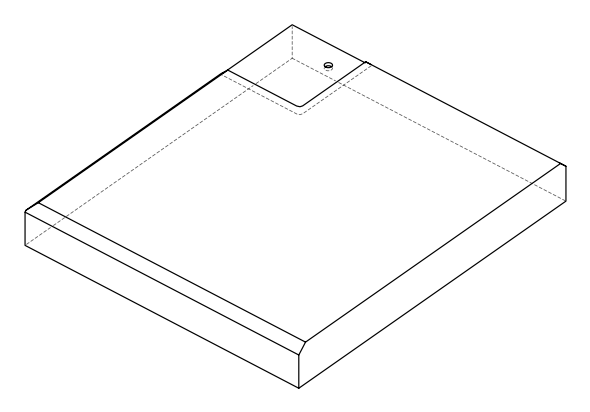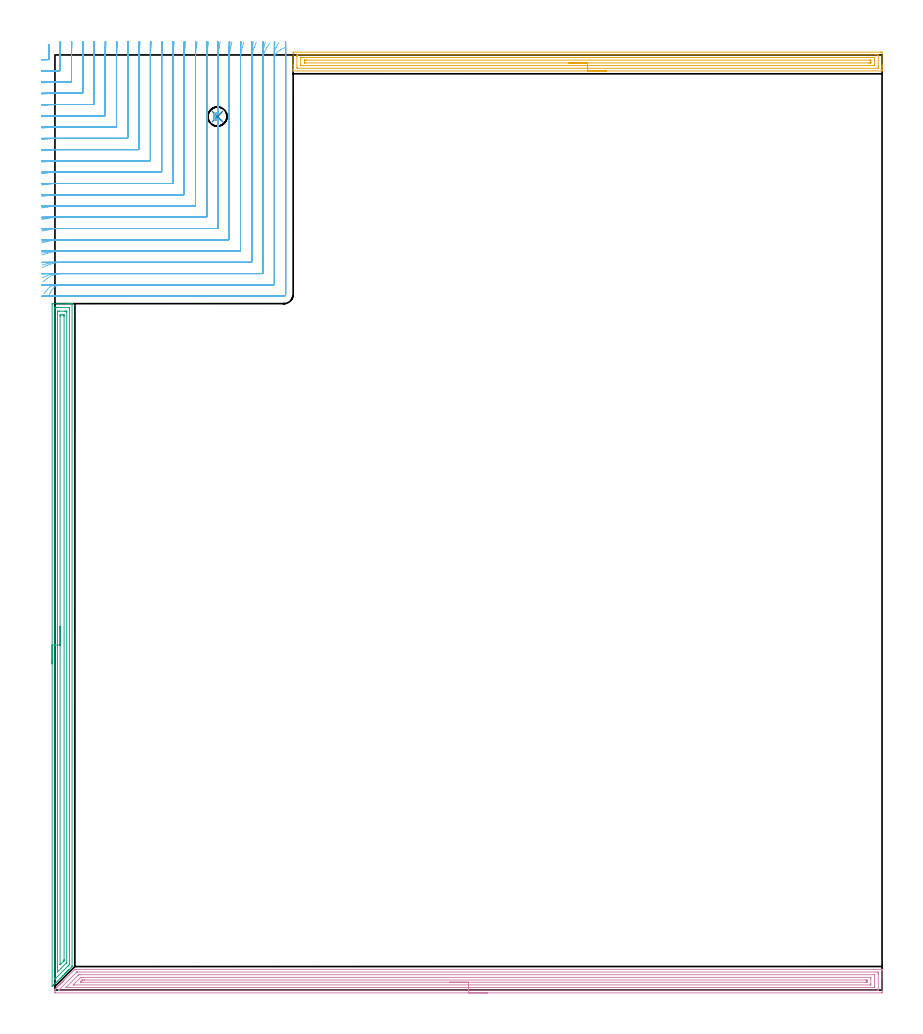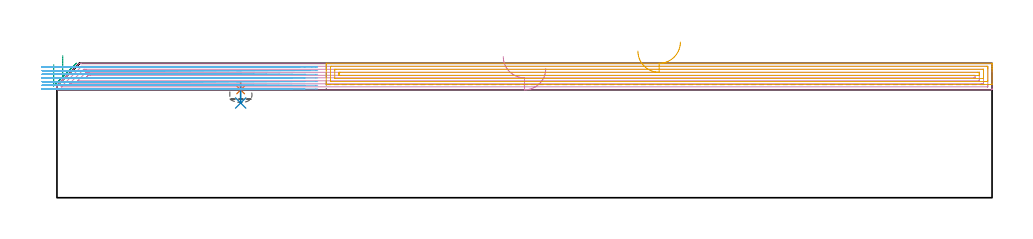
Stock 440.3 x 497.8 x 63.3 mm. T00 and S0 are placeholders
(PLAN: 6 operations, 3 tool changes, 86.5 min)
(1 SPOT_DRILL | STEP1POCKET | NXT0321_9005460120000 | 0.03 min | 1256 mm3)
(2 DRILL_BLIND_HOLE_INTO_CENTER | STEP1POCKET | NXT0301_073 | 0.04 min | 494 mm3)
(3 AREA_MILL | FG_CHAMFER_SURFACE | UGT0205_001 | 11.72 min | 20870 mm3)
(4 AREA_MILL_1 | FG_CHAMFER_SURFACE_1 | UGT0205_001 | 17.66 min | 33900 mm3)
(5 AREA_MILL_2 | FG_CHAMFER_SURFACE_2 | UGT0205_001 | 10.25 min | 15960 mm3)
(6 MILL_CORNER_NOTCH_RECTANGULAR | CORNER_NOTCH_RECTANGULAR | UGT0201_126 | Follow Part, ap 2, ae 75% | 46.78 min | 201126 mm3)
(TOOL NXT0321_9005460120000 | NC Spot Drill, 142deg, 12mm, Carbide, Uncoated | D12 PA142 FL30 Z2)
(TOOL NXT0301_073 | Carbide Drill 10.2mm [860.1-1020-031A1-MM 2214] | D10.2 PA140 FL55 Z2)
(TOOL UGT0205_001 | Chamfer Mill 20 x 3 x 45 deg. | D20 FL50 Z2)
(TOOL UGT0201_126 | Carbide End Mill 8.0 | D8 FL15 Z4)
(OP 1 SPOT_DRILL)
G17 G21 G94 G90
T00 M6
G54
G17 G0 G90 X86.5 Y465. S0 M3
G43 Z73.3 H0
G94 G81 G98 Z50.761 F250. R54.2
G80
M5
M2
(OP 2 DRILL_BLIND_HOLE_INTO_CENTER)
G17 G21 G94 G90
T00 M6
G54
G17 G0 G90 X86.5 Y465. S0 M3
G43 Z73.3 H1
G94 G81 G98 Z44.6 F250. R53.2
G80
M5
M2
(OP 3 AREA_MILL)
G17 G21 G94 G90
T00 M6
G54
G17 G0 G90 X-1.5 Y173.65 S1061 M3
G43 Z73.3 H0
Z62.7
G94 G1 Y173.688 Z61.828 F250.
Y173.802 Z60.964
Y173.991 Z60.112
Y174.253 Z59.28
Y174.587 Z58.474
Y174.99 Z57.7
Y175.458 Z56.964
Y175.99 Z56.272
Y176.579 Z55.629
Y177.222 Z55.04
Y177.914 Z54.509
Y178.65 Z54.04
Y179.424 Z53.637
Y180.23 Z53.303
Y181.062 Z53.041
Y181.913 Z52.852
Y182.778 Z52.738
Y183.65 Z52.7
Y364.767
X-1.496 Y365.207 Z52.703
X-1.492 Y365.39 Z52.706
X-1.306 Y365.4 Z52.892
X6.004 Z60.198
X7.401 Z61.597
X7.767 Z61.962
X8.498 Z62.698
X8.725 Z62.925
X9.095 Y365.394 Z63.286
X9.097 Y365.393 Z63.288
X9.1 Y365.214 Z63.3
Y12.817
X9.094 Y12.503 Z63.291
X9.092 Y12.49 Z63.289
X7.464 Y10.863 Z61.662
X7.326 Y10.724 Z61.522
X7.184 Y10.582 Z61.381
X7.03 Y10.429 Z61.227
X6.885 Y10.283 Z61.081
X6.736 Y10.135 Z60.934
X6.595 Y9.994 Z60.793
X6.444 Y9.842 Z60.64
X6.289 Y9.688 Z60.487
X6.161 Y9.56 Z60.359
X6.004 Y9.401 Z60.199
X5.842 Y9.241 Z60.04
X5.726 Y9.125 Z59.924
X5.563 Y8.96 Z59.758
X5.395 Y8.794 Z59.593
X5.122 Y8.521 Z59.32
X4.948 Y8.346 Z59.144
X4.387 Y7.787 Z58.587
X4.054 Y7.452 Z58.25
X3.452 Y6.851 Z57.651
X2.772 Y6.171 Z56.971
X1.369 Y4.769 Z55.568
X0.475 Y3.874 Z54.674
X0.028 Y3.427 Z54.226
X-0.539 Y2.86 Z53.66
X-0.754 Y2.644 Z53.443
X-0.866 Y2.533 Z53.332
X-1.315 Y2.086 Z52.885
X-1.489 Y1.92 Z52.711
X-1.499 Y1.913 Z52.7
X-1.5 Y183.65
X-0.086 Z54.114
X-0.085 Y362.896 Z54.115
X-0.084 Y362.978 Z54.116
X-0.079 Y363.375 Z54.121
X0.307 Y363.392 Z54.507
X0.715 Y363.397 Z54.915
X1.181 Y363.4 Z55.381
X1.596 Z55.796
X7.584 Y363.399 Z61.784
X7.619 Y363.398 Z61.819
X7.655 Y363.394 Z61.855
X7.679 Y363.39 Z61.879
X7.68 Y363.361 Z61.88
X7.685 Y363.061 Z61.885
Y14.16
X7.681 Y13.754 Z61.881
X7.679 Y13.556 Z61.879
X7.587 Y13.448 Z61.787
X7.413 Y13.266 Z61.613
X7.148 Y12.999 Z61.348
X6.885 Y12.735 Z61.085
X0.146 Y5.995 Z54.346
X0.045 Y5.896 Z54.245
X-0.055 Y5.803 Z54.145
X-0.073 Y5.788 Z54.127
X-0.079 Z54.121
X-0.08 Y5.828 Z54.12
X-0.085 Y6.028 Z54.115
X-0.086 Y183.65 Z54.114
X1.328 Z55.528
X1.329 Y360.567 Z55.529
X1.331 Y361.19 Z55.531
X1.333 Y361.325 Z55.533
X1.335 Y361.384 Z55.535
X1.396 Y361.393 Z55.596
X1.596 Y361.396 Z55.796
X2.271 Y361.4 Z56.471
X2.478 Z56.678
X4.915 Z59.115
X5.797 Z59.997
X6.004 Y361.397 Z60.204
X6.211 Y361.392 Z60.411
X6.264 Y361.39 Z60.464
X6.267 Y361.352 Z60.467
X6.269 Y361.28 Z60.469
X6.271 Y361.19 Z60.471
Y360.918
Y14.783
X6.27 Y14.692 Z60.47
X6.267 Y14.62 Z60.467
X6.264 Y14.576 Z60.464
X6.248 Y14.558 Z60.448
X6.004 Y14.304 Z60.204
X1.388 Y9.688 Z55.588
X1.364 Y9.668 Z55.564
X1.339 Y9.649 Z55.539
X1.334 Y9.688 Z55.534
X1.332 Y9.73 Z55.532
X1.329 Y9.959 Z55.529
X1.328 Y21.654 Z55.528
Y183.65
X2.743 Z56.943
Y358.506
X2.746 Y359.128 Z56.946
X2.75 Y359.339 Z56.95
X2.759 Y359.39 Z56.959
X2.809 Y359.394 Z57.009
X2.919 Y359.397 Z57.119
X3.359 Y359.4 Z57.559
X4.241 Z58.441
X4.681 Y359.397 Z58.881
X4.791 Y359.394 Z58.991
X4.841 Y359.39 Z59.041
X4.85 Y359.359 Z59.05
X4.853 Y359.256 Z59.053
X4.857 Y358.776 Z59.057
Y16.218
X4.855 Y15.949 Z59.055
X4.85 Y15.637 Z59.05
X4.845 Y15.606 Z59.045
X4.825 Y15.581 Z59.025
X4.785 Y15.536 Z58.985
X4.717 Y15.466 Z58.917
X4.306 Y15.054 Z58.506
X2.941 Y13.69 Z57.141
X2.867 Y13.617 Z57.067
X2.764 Y13.522 Z56.964
X2.751 Y13.512 Z56.951
X2.748 Y13.53 Z56.948
X2.744 Y13.585 Z56.944
X2.743 Y13.647 Z56.943
Y183.65
Y184.522 Z56.981
Y185.386 Z57.095
Y186.238 Z57.283
Y187.07 Z57.546
Y187.876 Z57.88
Y188.65 Z58.282
Y189.386 Z58.751
Y190.078 Z59.282
Y190.721 Z59.872
Y191.31 Z60.515
Y191.841 Z61.207
Y192.31 Z61.943
Y192.713 Z62.717
Y193.047 Z63.523
Y193.309 Z64.355
Y193.498 Z65.206
Y193.612 Z66.071
Y193.65 Z66.943
G0 Z73.3
M5
M2
(OP 4 AREA_MILL_1)
G17 G21 G94 G90
T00 M6
G54
G17 G0 G90 X230.15 Y-1.5 S1061 M3
G43 Z73.3 H0
Z60.8
G94 G1 X230.112 Z59.928 F250.
X229.998 Z59.064
X229.809 Z58.212
X229.547 Z57.38
X229.213 Z56.574
X228.81 Z55.8
X228.342 Z55.064
X227.81 Z54.372
X227.221 Z53.729
X226.578 Z53.14
X225.886 Z52.608
X225.15 Z52.14
X224.376 Z51.737
X223.57 Z51.403
X222.738 Z51.141
X221.887 Z50.952
X221.022 Z50.838
X220.15 Z50.8
X0.434 Y-1.499 Z50.801
X0.183 Y-1.497 Z50.803
X0.003 Y-1.491 Z50.805
X0. Y-1.362 Z50.934
Y-1.001 Z51.294
Y-0.279 Z52.021
Y0.326 Z52.625
X0.001 Y0.367 Z52.667
X0.009 Y0.409 Z52.707
X0.728 Y1.128 Z53.428
X0.957 Y1.358 Z53.656
X1.077 Y1.479 Z53.775
X1.448 Y1.848 Z54.148
X1.595 Y1.995 Z54.295
X2.135 Y2.538 Z54.833
X2.299 Y2.7 Z54.998
X2.418 Y2.819 Z55.117
X2.578 Y2.98 Z55.275
X2.737 Y3.138 Z55.436
X2.865 Y3.266 Z55.564
X3.02 Y3.423 Z55.718
X3.175 Y3.576 Z55.874
X3.312 Y3.713 Z56.011
X3.463 Y3.865 Z56.16
X3.613 Y4.014 Z56.312
X3.759 Y4.16 Z56.458
X3.905 Y4.308 Z56.603
X4.051 Y4.452 Z56.749
X4.206 Y4.607 Z56.905
X4.348 Y4.75 Z57.046
X4.488 Y4.89 Z57.187
X4.653 Y5.055 Z57.352
X4.79 Y5.192 Z57.488
X10.466 Y10.866 Z63.165
X10.552 Y10.949 Z63.247
X10.605 Y10.995 Z63.291
X11.36 Y11. Z63.3
X440.117
X440.291 Y10.997 Z63.288
X440.293 Y10.978 Z63.269
X440.3 Y10.593 Z62.892
Y10.339 Z62.639
Y9.617 Z61.912
Y8.371 Z60.667
Y6.962 Z59.258
Y-1.001 Z51.296
X440.298 Y-1.265 Z51.033
X440.29 Y-1.492 Z50.806
X440.061 Y-1.499 Z50.799
X220.15 Y-1.5 Z50.8
Y-0.086 Z52.214
X2.387
X2.042 Y-0.079 Z52.221
X2.009 Y-0.078 Z52.222
X2.008 Y-0.07 Z52.23
X2.01 Y-0.054 Z52.246
X2.03 Y-0.03 Z52.27
X2.176 Y0.123 Z52.423
X2.328 Y0.279 Z52.579
X2.418 Y0.368 Z52.668
X11.36 Y9.31 Z61.61
X11.515 Y9.463 Z61.763
X11.625 Y9.566 Z61.866
X11.64 Y9.578 Z61.878
X11.662 Y9.581 Z61.881
X11.715 Y9.584 Z61.884
X11.822 Y9.585 Z61.885
X437.914
X438.288 Y9.579 Z61.879
X438.292 Y9.458 Z61.758
X438.298 Y9.205 Z61.505
X438.3 Y8.732 Z61.032
Y8.318 Z60.618
X438.299 Y0.356 Z52.656
X438.292 Y-0.058 Z52.242
X438.29 Y-0.08 Z52.22
X438.285 Y-0.082 Z52.218
X438.26 Y-0.084 Z52.216
X438.206 Y-0.085 Z52.215
X438.098 Y-0.086 Z52.214
X220.15
Y1.328 Z53.628
X6.889 Y1.329 Z53.629
X6.321 Y1.33 Z53.63
X6.111 Y1.333 Z53.633
X5.995 Y1.335 Z53.635
X5.859 Y1.349 Z53.649
X5.932 Y1.428 Z53.728
X5.995 Y1.495 Z53.795
X12.346 Y7.847 Z60.147
X12.614 Y8.111 Z60.411
X12.658 Y8.15 Z60.45
X12.676 Y8.164 Z60.464
X12.711 Y8.167 Z60.467
X12.822 Y8.17 Z60.47
X13.148 Y8.171 Z60.471
X13.714
X435.766
X436.094 Y8.169 Z60.469
X436.203 Y8.168 Z60.468
X436.281 Y8.165 Z60.465
X436.29 Y8.051 Z60.351
X436.296 Y7.847 Z60.147
X436.299 Y7.644 Z59.944
Y1.653 Z53.953
X436.298 Y1.451 Z53.751
X436.294 Y1.381 Z53.681
X436.289 Y1.335 Z53.635
X436.257 Y1.334 Z53.634
X436.094 Y1.331 Z53.631
X435.527 Y1.329 Z53.629
X435.2 Y1.328 Z53.628
X220.15
Y2.743 Z55.043
X10.259
X9.894 Y2.745 Z55.045
X9.79 Y2.747 Z55.047
X9.711 Y2.751 Z55.051
X9.754 Y2.797 Z55.097
X9.876 Y2.926 Z55.226
X10.863 Y3.914 Z56.214
X13.026 Y6.077 Z58.377
X13.148 Y6.199 Z58.499
X13.535 Y6.579 Z58.879
X13.706 Y6.746 Z59.046
X14.042 Y6.753 Z59.053
X14.251 Y6.756 Z59.056
X14.936 Y6.757 Z59.057
X15.143
X434.175
X434.23 Y6.756 Z59.056
X434.269 Y6.754 Z59.054
X434.286 Y6.751 Z59.051
X434.29 Y6.735 Z59.035
X434.295 Y6.518 Z58.818
X434.3 Y6.083 Z58.383
Y3.428 Z55.728
X434.295 Y2.983 Z55.283
X434.29 Y2.764 Z55.064
X434.283 Y2.749 Z55.049
X434.256 Y2.747 Z55.047
X434.197 Y2.744 Z55.044
X434.098 Y2.743 Z55.043
X220.15
Y4.157 Z56.457
X14.042 Y4.158 Z56.458
X13.89 Y4.159 Z56.459
X13.602 Y4.164 Z56.464
X13.717 Y4.308 Z56.608
X13.876 Y4.473 Z56.773
X14.042 Y4.644 Z56.944
X14.318 Y4.919 Z57.219
X14.594 Y5.192 Z57.492
X14.711 Y5.304 Z57.604
X14.743 Y5.333 Z57.633
X14.791 Y5.337 Z57.637
X14.936 Y5.339 Z57.639
X15.679 Y5.343 Z57.643
X15.831
X431.623
X432.275 Y5.336 Z57.636
X432.29 Y5.287 Z57.587
X432.292 Y5.192 Z57.492
X432.299 Y4.523 Z56.823
Y4.308 Z56.608
X432.297 Y4.224 Z56.524
X432.294 Y4.183 Z56.483
X432.291 Y4.168 Z56.468
X432.231 Y4.164 Z56.464
X431.927 Y4.159 Z56.459
X431.775 Y4.157 Z56.457
X220.15
X219.278 Z56.495
X218.414 Z56.609
X217.562 Z56.798
X216.73 Z57.06
X215.924 Z57.394
X215.15 Z57.797
X214.414 Z58.265
X213.722 Z58.796
X213.079 Z59.386
X212.49 Z60.029
X211.959 Z60.721
X211.49 Z61.457
X211.087 Z62.231
X210.753 Z63.037
X210.491 Z63.869
X210.302 Z64.72
X210.188 Z65.585
X210.15 Z66.457
G0 Z73.3
M5
M2
(OP 5 AREA_MILL_2)
G17 G21 G94 G90
T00 M6
G54
G17 G0 G90 X293.55 Y489.3 S1061 M3
G43 Z73.3 H0
G94 G1 X293.512 Z72.428 F250.
X293.398 Z71.564
X293.209 Z70.712
X292.947 Z69.88
X292.613 Z69.074
X292.21 Z68.3
X291.742 Z67.564
X291.21 Z66.872
X290.621 Z66.229
X289.978 Z65.64
X289.286 Z65.108
X288.55 Z64.64
X287.776 Z64.237
X286.97 Z63.903
X286.138 Z63.641
X285.286 Z63.452
X284.422 Z63.338
X283.55 Z63.3
X126.957
X126.81 Y489.303 Z63.288
X126.806 Y489.337 Z63.254
X126.8 Y489.69 Z62.909
Y490.12 Z62.48
Y490.744 Z61.851
Y491.946 Z60.651
Y492.522 Z60.072
Y498.744 Z53.853
X126.802 Y499.035 Z53.563
X126.81 Y499.292 Z53.306
X127.068 Y499.299 Z53.299
X439.697 Y499.3 Z53.3
X440.035 Y499.297 Z53.302
X440.29 Y499.292 Z53.306
X440.3 Y499.033 Z53.564
Y492.522 Z60.072
Y491.946 Z60.651
Y491.633 Z60.963
Y491.057 Z61.54
Y490.744 Z61.851
Y490.12 Z62.479
Y489.69 Z62.909
X440.294 Y489.337 Z63.254
X440.29 Y489.303 Z63.288
X440.143 Y489.3 Z63.3
X283.55
Y490.714 Z61.886
X129.217 Y490.715 Z61.885
X129.187 Y490.716 Z61.884
X128.81 Y490.744 Z61.856
X128.801 Y491.129 Z61.471
X128.8 Y496.967 Z55.633
X128.801 Y497.351 Z55.249
X128.81 Y497.856 Z54.744
X129.159 Y497.884 Z54.716
X129.187 Y497.885 Z54.715
X437.051 Y497.886 Z54.714
X437.913 Y497.879 Z54.721
X438.29 Y497.856 Z54.744
X438.299 Y497.471 Z55.129
X438.3 Y491.633 Z60.967
X438.299 Y491.249 Z61.351
X438.29 Y490.744 Z61.856
X437.941 Y490.716 Z61.884
X437.913 Y490.715 Z61.885
X283.55 Y490.714 Z61.886
Y492.128 Z60.472
X131.367 Y492.129 Z60.471
X130.972 Y492.13 Z60.47
X130.841 Y492.133 Z60.467
X130.823 Y492.135 Z60.465
X130.81 Y492.148 Z60.452
X130.805 Y492.237 Z60.363
X130.802 Y492.351 Z60.249
X130.8 Y492.522 Z60.078
Y492.693 Z59.907
X130.801 Y496.248 Z56.352
X130.807 Y496.42 Z56.18
X130.81 Y496.464 Z56.136
X130.825 Y496.466 Z56.134
X130.873 Y496.469 Z56.131
X130.972 Y496.471 Z56.129
X435.733
X436.128 Y496.47 Z56.13
X436.259 Y496.467 Z56.133
X436.277 Y496.465 Z56.135
X436.29 Y496.452 Z56.148
X436.295 Y496.363 Z56.237
X436.298 Y496.249 Z56.351
X436.3 Y496.078 Z56.522
Y495.906 Z56.694
X436.299 Y492.352 Z60.248
X436.293 Y492.18 Z60.42
X436.29 Y492.136 Z60.464
X436.275 Y492.134 Z60.466
X436.227 Y492.131 Z60.469
X436.128 Y492.129 Z60.471
X283.55 Y492.128 Z60.472
Y493.543 Z59.057
X133.517
X132.865 Y493.545 Z59.055
X132.828 Y493.547 Z59.053
X132.813 Y493.549 Z59.051
X132.81 Y493.564 Z59.036
X132.805 Y493.662 Z58.938
X132.802 Y493.86 Z58.74
X132.8 Y494.257 Z58.343
Y494.3 Z58.3
X132.802 Y494.723 Z57.877
X132.806 Y494.934 Z57.666
X132.81 Y495.038 Z57.562
X132.817 Y495.051 Z57.549
X132.839 Y495.053 Z57.547
X132.891 Y495.055 Z57.545
X133.649 Y495.057 Z57.543
X133.781
X433.583
X434.235 Y495.055 Z57.545
X434.272 Y495.053 Z57.547
X434.287 Y495.051 Z57.549
X434.29 Y495.036 Z57.564
X434.295 Y494.938 Z57.662
X434.298 Y494.74 Z57.86
X434.3 Y494.343 Z58.257
Y494.3 Z58.3
X434.298 Y493.877 Z58.723
X434.294 Y493.666 Z58.934
X434.29 Y493.562 Z59.038
X434.283 Y493.549 Z59.051
X434.261 Y493.547 Z59.053
X434.21 Y493.545 Z59.055
X433.451 Y493.543 Z59.057
X433.319
X283.55
X282.678 Z59.095
X281.814 Z59.209
X280.962 Z59.398
X280.13 Z59.66
X279.324 Z59.994
X278.55 Z60.397
X277.814 Z60.866
X277.122 Z61.397
X276.479 Z61.986
X275.89 Z62.629
X275.358 Z63.322
X274.89 Z64.057
X274.487 Z64.831
X274.153 Z65.637
X273.891 Z66.469
X273.702 Z67.321
X273.588 Z68.186
X273.55 Z69.057
G0 Z73.3
M5
M2
(OP 6 MILL_CORNER_NOTCH_RECTANGULAR)
G17 G21 G94 G90
T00 M6
G54
G17 G0 G90 X-6.995 Y495.013 S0 M3
G43 Z73.3 H0
Z61.571
G94 G1 X-4. Y495.187 F250.
G2 X-3.57 Y495.212 R126.
G3 X-3.199 Y495.602 R0.4
G2 X-3.095 Y500.333 R126.
G1 X-2.973 Y503.331
G0 Z73.3
X-6.994 Y488.994
Z61.571
G1 X-4. Y489.177
G2 X2.41 Y489.397 R120. F500.
G3 X2.8 Y489.789 R0.4
G1 Y495.2
G2 X2.982 Y501.8 R120.
G1 X3.147 Y504.795 F250.
G0 Z73.3
X-6.994 Y482.972
Z61.571
G1 X-4. Y483.165
G2 X3.318 Y483.4 R114. F500.
G1 X8.407
G3 X8.8 Y483.793 R0.4
G1 Y495.2
G2 X8.991 Y501.8 R114.
G1 X9.165 Y504.795 F250.
G0 Z73.3
X-6.993 Y476.948
Z61.571
G1 X-4. Y477.152
G2 X3.318 Y477.4 R108. F500.
G1 X14.407
G3 X14.8 Y477.793 R0.4
G1 Y495.2
G2 X15.002 Y501.8 R108.
G1 X15.185 Y504.794 F250.
G0 Z73.3
X-6.992 Y470.922
Z61.571
G1 X-4. Y471.137
G2 X3.318 Y471.4 R102. F500.
G1 X20.407
G3 X20.8 Y471.793 R0.4
G1 Y495.2
G2 X21.014 Y501.8 R102.
G1 X21.208 Y504.794 F250.
G0 Z73.3
X-6.991 Y464.892
Z61.571
G1 X-4. Y465.121
G2 X3.318 Y465.4 R96. F500.
G1 X26.406
G3 X26.8 Y465.794 R0.4
G1 Y495.2
G2 X27.027 Y501.8 R96.
G1 X27.233 Y504.793 F250.
G0 Z73.3
X-6.99 Y458.858
Z61.571
G1 X-4. Y459.102
G2 X3.318 Y459.4 R90. F500.
G1 X32.406
G3 X32.8 Y459.794 R0.4
G1 Y495.2
G2 X33.042 Y501.8 R90.
G1 X33.262 Y504.792 F250.
G0 Z73.3
X-6.989 Y452.819
Z61.571
G1 X-4. Y453.081
G2 X3.318 Y453.4 R84. F500.
G1 X38.406
G3 X38.8 Y453.794 R0.4
G1 Y495.2
G2 X39.06 Y501.8 R84.
G1 X39.295 Y504.791 F250.
G0 Z73.3
X-6.987 Y446.774
Z61.571
G1 X-4. Y447.056
G2 X3.318 Y447.4 R78. F500.
G1 X44.406
G3 X44.8 Y447.794 R0.4
G1 Y495.2
G2 X45.08 Y501.8 R78.
G1 X45.334 Y504.789 F250.
G0 Z73.3
X-6.984 Y440.722
Z61.571
G1 X-4. Y441.027
G2 X3.318 Y441.4 R72. F500.
G1 X50.406
G3 X50.8 Y441.794 R0.4
G1 Y495.2
G2 X51.103 Y501.8 R72.
G1 X51.378 Y504.787 F250.
G0 Z73.3
X-6.982 Y434.66
Z61.571
G1 X-4. Y434.993
G2 X3.318 Y435.4 R66. F500.
G1 X56.405
G3 X56.8 Y435.795 R0.4
G1 Y495.2
G2 X57.131 Y501.8 R66.
G1 X57.431 Y504.785 F250.
G0 Z73.3
X-6.978 Y428.586
Z61.571
G1 X-4. Y428.952
G2 X3.318 Y429.4 R60. F500.
G1 X62.405
G3 X62.8 Y429.795 R0.4
G1 Y495.2
G2 X63.164 Y501.8 R60.
G1 X63.494 Y504.782 F250.
G0 Z73.3
X-6.972 Y422.495
Z61.571
G1 X-4. Y422.902
G2 X3.318 Y423.4 R54. F500.
G1 X68.405
G3 X68.8 Y423.795 R0.4
G1 Y495.2
G2 X69.205 Y501.8 R54.
G1 X69.571 Y504.778 F250.
G0 Z73.3
X-6.965 Y416.381
Z61.571
G1 X-4. Y416.839
G2 X3.318 Y417.4 R48. F500.
G1 X74.405
G3 X74.8 Y417.795 R0.4
G1 Y495.2
G2 X75.256 Y501.8 R48.
G1 X75.668 Y504.771 F250.
G0 Z73.3
X-6.954 Y410.235
Z61.571
G1 X-4. Y410.757
G2 X3.318 Y411.4 R42. F500.
G1 X80.404
G3 X80.8 Y411.796 R0.4
G1 Y495.2
G2 X81.322 Y501.8 R42.
G1 X81.793 Y504.763 F250.
G0 Z73.3
X-6.937 Y404.038
Z61.571
G1 X-4. Y404.648
G2 X3.318 Y405.4 R36. F500.
G1 X86.404
G3 X86.8 Y405.796 R0.4
G1 Y463.039
G2 X84.632 Y465.668 R1.974
X86.8 Y466.959 R1.95
G1 Y495.2
G2 X87.41 Y501.8 R36.
G1 X87.96 Y504.749 F250.
G0 Z73.3
X-6.909 Y397.762
Z61.571
G1 X-4. Y398.494
G2 X3.318 Y399.4 R30. F500.
G1 X92.404
G3 X92.8 Y399.796 R0.4
G1 Y495.2
G2 X93.535 Y501.8 R30.
G1 X94.195 Y504.726 F250.
G0 Z73.3
X-6.857 Y391.342
Z61.571
G1 X-4. Y392.257
G2 X3.318 Y393.4 R24. F500.
G1 X98.404
G3 X98.8 Y393.796 R0.4
G1 Y495.2
G2 X99.725 Y501.8 R24.
G1 X100.55 Y504.684 F250.
G0 Z73.3
X-6.741 Y384.625
Z61.571
G1 X-4. Y385.845
G2 X3.318 Y387.4 R18. F500.
G1 X104.404
G3 X104.8 Y387.796 R0.4
G1 Y495.2
G2 X106.053 Y501.8 R18.
G1 X107.153 Y504.591 F250.
G0 Z73.3
X-6.378 Y377.08
Z61.571
G1 X-4. Y378.91
G2 X3.318 Y381.4 R12. F500.
G1 X110.404
G3 X110.8 Y381.796 R0.4
G1 Y495.2
G2 X112.778 Y501.8 R12.
G1 X114.428 Y504.306 F250.
G0 Z73.3
X-3.388 Y369.252
Z61.571
G1 X-2.106 Y371.965
G2 X3.318 Y375.4 R6. F500.
G1 X116.403
G3 X116.8 Y375.797 R0.4
G1 Y495.2
G2 X120.041 Y500.528 R6.
G1 X122.705 Y501.908 F250.
G0 Z73.3
X0.318 Y369.4
Z61.571
G1 X3.318
X121.9 F500.
G3 X122.8 Y370.3 R0.9
G1 Y495.2
Y498.2 F250.
G0 Z73.3
X-6.998 Y495.193
Z59.843
G1 X-4. Y495.308
G2 X-3.578 Y495.323 R126.
G3 X-3.2 Y495.715 R0.4
G1 Y498.669
G2 X-3.191 Y500.213 R126.
G1 X-3.154 Y503.212
G0 Z73.3
X-6.998 Y489.183
Z59.843
G1 X-4. Y489.303
G2 X0.817 Y489.4 R120. F500.
G1 X2.407
G3 X2.8 Y489.793 R0.4
G1 Y498.669
G2 X2.841 Y501.8 R120.
G1 X2.919 Y504.799 F250.
G0 Z73.3
X-6.997 Y483.171
Z59.843
G1 X-4. Y483.298
G2 X0.817 Y483.4 R114. F500.
G1 X8.407
G3 X8.8 Y483.793 R0.4
G1 Y498.669
G2 X8.843 Y501.8 R114.
G1 X8.925 Y504.799 F250.
G0 Z73.3
X-6.997 Y477.159
Z59.843
G1 X-4. Y477.293
G2 X0.817 Y477.4 R108. F500.
G1 X14.407
G3 X14.8 Y477.793 R0.4
G1 Y498.669
G2 X14.845 Y501.8 R108.
G1 X14.932 Y504.799 F250.
G0 Z73.3
X-6.997 Y471.145
Z59.843
G1 X-4. Y471.286
G2 X0.817 Y471.4 R102. F500.
G1 X20.407
G3 X20.8 Y471.793 R0.4
G1 Y498.669
G2 X20.848 Y501.8 R102.
G1 X20.94 Y504.799 F250.
G0 Z73.3
X-6.996 Y465.129
Z59.843
G1 X-4. Y465.279
G2 X0.817 Y465.4 R96. F500.
G1 X26.407
G3 X26.8 Y465.793 R0.4
G1 Y498.669
G2 X26.851 Y501.8 R96.
G1 X26.949 Y504.798 F250.
G0 Z73.3
X-6.996 Y459.11
Z59.843
G1 X-4. Y459.271
G2 X0.817 Y459.4 R90. F500.
G1 X32.406
G3 X32.8 Y459.794 R0.4
G1 Y498.669
G2 X32.854 Y501.8 R90.
G1 X32.959 Y504.798 F250.
G0 Z73.3
X-6.995 Y453.09
Z59.843
G1 X-4. Y453.262
G2 X0.817 Y453.4 R84. F500.
G1 X38.406
G3 X38.8 Y453.794 R0.4
G1 Y498.669
G2 X38.858 Y501.8 R84.
G1 X38.97 Y504.798 F250.
G0 Z73.3
X-6.994 Y447.066
Z59.843
G1 X-4. Y447.251
G2 X0.817 Y447.4 R78. F500.
G1 X44.406
G3 X44.8 Y447.794 R0.4
G1 Y498.669
G2 X44.863 Y501.8 R78.
G1 X44.983 Y504.798 F250.
G0 Z73.3
X-6.993 Y441.038
Z59.843
G1 X-4. Y441.239
G2 X0.817 Y441.4 R72. F500.
G1 X50.406
G3 X50.8 Y441.794 R0.4
G1 Y498.669
G2 X50.868 Y501.8 R72.
G1 X50.999 Y504.797 F250.
G0 Z73.3
X-6.992 Y435.005
Z59.843
G1 X-4. Y435.224
G2 X0.817 Y435.4 R66. F500.
G1 X56.405
G3 X56.8 Y435.795 R0.4
G1 Y498.669
G2 X56.874 Y501.8 R66.
G1 X57.017 Y504.797 F250.
G0 Z73.3
X-6.99 Y428.965
Z59.843
G1 X-4. Y429.206
G2 X0.817 Y429.4 R60. F500.
G1 X62.405
G3 X62.8 Y429.795 R0.4
G1 Y498.669
G2 X62.882 Y501.8 R60.
G1 X63.038 Y504.796 F250.
G0 Z73.3
X-6.988 Y422.917
Z59.843
G1 X-4. Y423.185
G2 X0.817 Y423.4 R54. F500.
G1 X68.405
G3 X68.8 Y423.795 R0.4
G1 Y498.669
G2 X68.891 Y501.8 R54.
G1 X69.065 Y504.795 F250.
G0 Z73.3
X-6.985 Y416.857
Z59.843
G1 X-4. Y417.158
G2 X0.817 Y417.4 R48. F500.
G1 X74.405
G3 X74.8 Y417.795 R0.4
G1 Y498.669
G2 X74.902 Y501.8 R48.
G1 X75.098 Y504.794 F250.
G0 Z73.3
X-6.98 Y410.779
Z59.843
G1 X-4. Y411.123
G2 X0.817 Y411.4 R42. F500.
G1 X80.404
G3 X80.8 Y411.796 R0.4
G1 Y498.669
G2 X80.917 Y501.8 R42.
G1 X81.14 Y504.792 F250.
G0 Z73.3
X-6.973 Y404.675
Z59.843
G1 X-4. Y405.076
G2 X0.817 Y405.4 R36. F500.
G1 X86.404
G3 X86.8 Y405.796 R0.4
G1 Y463.039
G2 X84.632 Y465.669 R1.974
X86.8 Y466.959 R1.95
G1 Y498.669
G2 X86.936 Y501.8 R36.
G1 X87.197 Y504.789 F250.
G0 Z73.3
X-6.961 Y398.529
Z59.843
G1 X-4. Y399.011
G2 X0.817 Y399.4 R30. F500.
G1 X92.404
G3 X92.8 Y399.796 R0.4
G1 Y498.669
G2 X92.964 Y501.8 R30.
G1 X93.277 Y504.784 F250.
G0 Z73.3
X-6.939 Y392.309
Z59.843
G1 X-4. Y392.912
G2 X0.817 Y393.4 R24. F500.
G1 X98.404
G3 X98.8 Y393.796 R0.4
G1 Y498.669
G2 X99.005 Y501.8 R24.
G1 X99.396 Y504.774 F250.
G0 Z73.3
X-6.891 Y385.941
Z59.843
G1 X-4. Y386.743
G2 X0.817 Y387.4 R18. F500.
G1 X104.404
G3 X104.8 Y387.796 R0.4
G1 Y498.669
G2 X105.074 Y501.8 R18.
G1 X105.596 Y504.754 F250.
G0 Z73.3
X-6.748 Y379.186
Z59.843
G1 X-4. Y380.391
G2 X0.817 Y381.4 R12. F500.
G1 X110.404
G3 X110.8 Y381.796 R0.4
G1 Y498.669
G2 X111.216 Y501.8 R12.
G1 X111.998 Y504.696 F250.
G0 Z73.3
X-5.76 Y370.72
Z59.843
G1 X-3.916 Y373.087
G2 X0.817 Y375.4 R6. F500.
G1 X116.403
G3 X116.8 Y375.797 R0.4
G1 Y498.669
G2 X117.681 Y501.8 R6.
G1 X119.247 Y504.359 F250.
G0 Z73.3
X-2.183 Y369.4
Z59.843
G1 X0.817
X121.9 F500.
G3 X122.8 Y370.3 R0.9
G1 Y498.669
Y501.669 F250.
G0 Z73.3
X-7. Y495.369
Z58.114
G1 X-4. Y495.395
G2 X-3.59 Y495.398 R126.
G3 X-3.2 Y495.79 R0.4
G1 Y500.2
Y503.2
G0 Z73.3
X-7. Y489.368
Z58.114
G1 X-4. Y489.395
G2 X-2.908 Y489.4 R120. F500.
G1 X2.408
G3 X2.8 Y489.792 R0.4
G1 Y501.189
G2 X2.802 Y501.8 R120.
G1 X2.817 Y504.8 F250.
G0 Z73.3
X-7. Y483.366
Z58.114
G1 X-4. Y483.395
G2 X-2.908 Y483.4 R114. F500.
G1 X8.407
G3 X8.8 Y483.793 R0.4
G1 Y501.189
G2 X8.802 Y501.8 R114.
G1 X8.818 Y504.8 F250.
G0 Z73.3
X-7. Y477.364
Z58.114
G1 X-4. Y477.394
G2 X-2.908 Y477.4 R108. F500.
G1 X14.407
G3 X14.8 Y477.793 R0.4
G1 Y501.189
G2 X14.802 Y501.8 R108.
G1 X14.819 Y504.8 F250.
G0 Z73.3
X-7. Y471.362
Z58.114
G1 X-4. Y471.394
G2 X-2.908 Y471.4 R102. F500.
G1 X20.407
G3 X20.8 Y471.793 R0.4
G1 Y501.189
G2 X20.802 Y501.8 R102.
G1 X20.82 Y504.8 F250.
G0 Z73.3
X-7. Y465.36
Z58.114
G1 X-4. Y465.394
G2 X-2.908 Y465.4 R96. F500.
G1 X26.407
G3 X26.8 Y465.793 R0.4
G1 Y501.189
G2 X26.802 Y501.8 R96.
G1 X26.821 Y504.8 F250.
G0 Z73.3
X-7. Y459.357
Z58.114
G1 X-4. Y459.393
G2 X-2.908 Y459.4 R90. F500.
G1 X32.406
G3 X32.8 Y459.794 R0.4
G1 Y501.189
G2 X32.802 Y501.8 R90.
G1 X32.822 Y504.8 F250.
G0 Z73.3
X-7. Y453.354
Z58.114
G1 X-4. Y453.393
G2 X-2.908 Y453.4 R84. F500.
G1 X38.406
G3 X38.8 Y453.794 R0.4
G1 Y501.189
G2 X38.802 Y501.8 R84.
G1 X38.824 Y504.8 F250.
G0 Z73.3
X-7. Y447.35
Z58.114
G1 X-4. Y447.392
G2 X-2.908 Y447.4 R78. F500.
G1 X44.406
G3 X44.8 Y447.794 R0.4
G1 Y501.189
G2 X44.802 Y501.8 R78.
G1 X44.826 Y504.8 F250.
G0 Z73.3
X-7. Y441.346
Z58.114
G1 X-4. Y441.392
G2 X-2.908 Y441.4 R72. F500.
G1 X50.406
G3 X50.8 Y441.794 R0.4
G1 Y501.189
G2 X50.803 Y501.8 R72.
G1 X50.828 Y504.8 F250.
G0 Z73.3
X-7. Y435.341
Z58.114
G1 X-4. Y435.391
G2 X-2.908 Y435.4 R66. F500.
G1 X56.405
G3 X56.8 Y435.795 R0.4
G1 Y501.189
G2 X56.803 Y501.8 R66.
G1 X56.831 Y504.8 F250.
G0 Z73.3
X-7. Y429.335
Z58.114
G1 X-4. Y429.39
G2 X-2.908 Y429.4 R60. F500.
G1 X62.405
G3 X62.8 Y429.795 R0.4
G1 Y501.189
G2 X62.803 Y501.8 R60.
G1 X62.834 Y504.8 F250.
G0 Z73.3
X-6.999 Y423.328
Z58.114
G1 X-4. Y423.389
G2 X-2.908 Y423.4 R54. F500.
G1 X68.405
G3 X68.8 Y423.795 R0.4
G1 Y501.189
G2 X68.803 Y501.8 R54.
G1 X68.837 Y504.8 F250.
G0 Z73.3
X-6.999 Y417.319
Z58.114
G1 X-4. Y417.388
G2 X-2.908 Y417.4 R48. F500.
G1 X74.405
G3 X74.8 Y417.795 R0.4
G1 Y501.189
G2 X74.804 Y501.8 R48.
G1 X74.842 Y504.8 F250.
G0 Z73.3
X-6.999 Y411.308
Z58.114
G1 X-4. Y411.386
G2 X-2.908 Y411.4 R42. F500.
G1 X80.404
G3 X80.8 Y411.796 R0.4
G1 Y501.189
G2 X80.804 Y501.8 R42.
G1 X80.848 Y504.8 F250.
G0 Z73.3
X-6.999 Y405.292
Z58.114
G1 X-4. Y405.383
G2 X-2.908 Y405.4 R36. F500.
G1 X86.404
G3 X86.8 Y405.796 R0.4
G1 Y463.039
G2 X84.632 Y465.67 R1.974
X86.8 Y466.959 R1.95
G1 Y501.189
G2 X86.805 Y501.8 R36.
G1 X86.856 Y504.8 F250.
G0 Z73.3
X-6.998 Y399.271
Z58.114
G1 X-4. Y399.38
G2 X-2.908 Y399.4 R30. F500.
G1 X92.404
G3 X92.8 Y399.796 R0.4
G1 Y501.189
G2 X92.806 Y501.8 R30.
G1 X92.867 Y504.799 F250.
G0 Z73.3
X-6.997 Y393.239
Z58.114
G1 X-4. Y393.375
G2 X-2.908 Y393.4 R24. F500.
G1 X98.404
G3 X98.8 Y393.796 R0.4
G1 Y501.189
G2 X98.808 Y501.8 R24.
G1 X98.884 Y504.799 F250.
G0 Z73.3
X-6.994 Y387.185
Z58.114
G1 X-4. Y387.367
G2 X-2.908 Y387.4 R18. F500.
G1 X104.404
G3 X104.8 Y387.796 R0.4
G1 Y501.189
G2 X104.81 Y501.8 R18.
G1 X104.912 Y504.798 F250.
G0 Z73.3
X-6.988 Y381.077
Z58.114
G1 X-4. Y381.35
G2 X-2.908 Y381.4 R12. F500.
G1 X110.404
G3 X110.8 Y381.796 R0.4
G1 Y501.189
G2 X110.816 Y501.8 R12.
G1 X110.968 Y504.796 F250.
G0 Z73.3
X-7. Y375.3
Z58.114
G1 X-4.
G2 X-2.908 Y375.4 R6. F500.
G1 X116.403
G3 X116.8 Y375.797 R0.4
G1 Y501.189
G2 X116.831 Y501.8 R6.
G1 X117.137 Y504.784 F250.
G0 Z73.3
X-5.908 Y369.4
Z58.114
G1 X-2.908
X121.9 F500.
G3 X122.8 Y370.3 R0.9
G1 Y501.189
Y504.189 F250.
G0 Z73.3
X-7. Y495.397
Z56.386
G1 X-4. Y495.4
X-3.864
X-3.592
G3 X-3.2 Y495.792 R0.4
G1 Y500.2
Y503.2
G0 Z73.3
X-7. Y489.397
Z56.386
G1 X-4. Y489.4
X-3.864 F500.
X2.407
G3 X2.8 Y489.793 R0.4
G1 Y495.792
Y501.8
Y504.8 F250.
G0 Z73.3
X-7. Y483.396
Z56.386
G1 X-4. Y483.4
X-3.864 F500.
X8.407
G3 X8.8 Y483.793 R0.4
G1 Y489.793
Y501.8
Y504.8 F250.
G0 Z73.3
X-7. Y477.396
Z56.386
G1 X-4. Y477.4
X-3.864 F500.
X14.407
G3 X14.8 Y477.793 R0.4
G1 Y483.793
Y501.8
Y504.8 F250.
G0 Z73.3
X-7. Y471.396
Z56.386
G1 X-4. Y471.4
X-3.864 F500.
X20.407
G3 X20.8 Y471.793 R0.4
G1 Y477.793
Y501.8
Y504.8 F250.
G0 Z73.3
X-7. Y465.396
Z56.386
G1 X-4. Y465.4
X-3.864 F500.
X26.406
G3 X26.8 Y465.794 R0.4
G1 Y471.793
Y501.8
Y504.8 F250.
G0 Z73.3
X-7. Y459.395
Z56.386
G1 X-4. Y459.4
X-3.864 F500.
X32.406
G3 X32.8 Y459.794 R0.4
G1 Y465.794
Y501.8
Y504.8 F250.
G0 Z73.3
X-7. Y453.395
Z56.386
G1 X-4. Y453.4
X-3.864 F500.
X38.406
G3 X38.8 Y453.794 R0.4
G1 Y459.794
Y501.8
X38.801 Y504.8 F250.
G0 Z73.3
X-7. Y447.395
Z56.386
G1 X-4. Y447.4
X-3.864 F500.
X44.406
G3 X44.8 Y447.794 R0.4
G1 Y453.794
Y501.8
X44.801 Y504.8 F250.
G0 Z73.3
X-7. Y441.394
Z56.386
G1 X-4. Y441.4
X-3.864 F500.
X50.406
G3 X50.8 Y441.794 R0.4
G1 Y447.794
Y501.8
X50.801 Y504.8 F250.
G0 Z73.3
X-7. Y435.394
Z56.386
G1 X-4. Y435.4
X-3.864 F500.
X56.405
G3 X56.8 Y435.795 R0.4
G1 Y441.794
Y501.8
X56.801 Y504.8 F250.
G0 Z73.3
X-7. Y429.393
Z56.386
G1 X-4. Y429.4
X-3.864 F500.
X62.405
G3 X62.8 Y429.795 R0.4
G1 Y435.795
Y501.8
X62.801 Y504.8 F250.
G0 Z73.3
X-7. Y423.392
Z56.386
G1 X-4. Y423.4
X-3.864 F500.
X68.405
G3 X68.8 Y423.795 R0.4
G1 Y429.795
Y501.8
X68.801 Y504.8 F250.
G0 Z73.3
X-7. Y417.391
Z56.386
G1 X-4. Y417.4
X-3.864 F500.
X74.405
G3 X74.8 Y417.795 R0.4
G1 Y423.795
Y501.8
X74.801 Y504.8 F250.
G0 Z73.3
X-7. Y411.39
Z56.386
G1 X-4. Y411.4
X-3.864 F500.
X80.404
G3 X80.8 Y411.796 R0.4
G1 Y417.795
Y501.8
X80.801 Y504.8 F250.
G0 Z73.3
X-7. Y405.388
Z56.386
G1 X-4. Y405.4
X-3.864 F500.
X86.404
G3 X86.8 Y405.796 R0.4
G1 Y463.039
G2 X84.632 Y465.67 R1.974
X86.8 Y466.959 R1.949
G1 Y501.8
X86.801 Y504.8 F250.
G0 Z73.3
X-7. Y399.386
Z56.386
G1 X-4. Y399.4
X-3.864 F500.
X92.404
G3 X92.8 Y399.796 R0.4
G1 Y405.796
Y501.8
X92.801 Y504.8 F250.
G0 Z73.3
X-7. Y393.383
Z56.386
G1 X-4. Y393.4
X-3.864 F500.
X98.404
G3 X98.8 Y393.796 R0.4
G1 Y399.796
Y501.8
X98.802 Y504.8 F250.
G0 Z73.3
X-7. Y387.377
Z56.386
G1 X-4. Y387.399
X-3.864 Y387.4 F500.
X104.404
G3 X104.8 Y387.796 R0.4
G1 Y393.796
Y501.8
X104.802 Y504.8 F250.
G0 Z73.3
X-7. Y381.365
Z56.386
G1 X-4. Y381.399
X-3.864 Y381.4 F500.
X110.403
G3 X110.8 Y381.797 R0.4
G1 Y387.796
Y501.8
X110.804 Y504.8 F250.
G0 Z73.3
X-6.999 Y375.331
Z56.386
G1 X-4. Y375.398
X-3.864 Y375.4 F500.
X116.403
G3 X116.8 Y375.797 R0.4
G1 Y381.797
Y501.8
X116.807 Y504.8 F250.
G0 Z73.3
X-6.864 Y369.4
Z56.386
G1 X-3.864
X121.9 F500.
G3 X122.8 Y370.3 R0.9
G1 Y501.785
Y504.785 F250.
G0 Z73.3
X-7. Y495.4
Z54.657
G1 X-4.
X-3.592
G3 X-3.2 Y495.792 R0.4
G1 Y500.2
Y503.2
G0 Z73.3
X-7. Y489.4
Z54.657
G1 X-4.
X2.408 F500.
G3 X2.8 Y489.792 R0.4
G1 Y501.8
Y504.8 F250.
G0 Z73.3
X-7. Y483.4
Z54.657
G1 X-4.
X8.407 F500.
G3 X8.8 Y483.793 R0.4
G1 Y501.8
Y504.8 F250.
G0 Z73.3
X-7. Y477.4
Z54.657
G1 X-4.
X14.407 F500.
G3 X14.8 Y477.793 R0.4
G1 Y501.8
Y504.8 F250.
G0 Z73.3
X-7. Y471.4
Z54.657
G1 X-4.
X20.407 F500.
G3 X20.8 Y471.793 R0.4
G1 Y501.8
Y504.8 F250.
G0 Z73.3
X-7. Y465.4
Z54.657
G1 X-4.
X26.407 F500.
G3 X26.8 Y465.793 R0.4
G1 Y501.8
Y504.8 F250.
G0 Z73.3
X-7. Y459.4
Z54.657
G1 X-4.
X32.406 F500.
G3 X32.8 Y459.794 R0.4
G1 Y501.8
Y504.8 F250.
G0 Z73.3
X-7. Y453.4
Z54.657
G1 X-4.
X38.406 F500.
G3 X38.8 Y453.794 R0.4
G1 Y501.8
Y504.8 F250.
G0 Z73.3
X-7. Y447.4
Z54.657
G1 X-4.
X44.406 F500.
G3 X44.8 Y447.794 R0.4
G1 Y501.8
Y504.8 F250.
G0 Z73.3
X-7. Y441.4
Z54.657
G1 X-4.
X50.406 F500.
G3 X50.8 Y441.794 R0.4
G1 Y501.8
Y504.8 F250.
G0 Z73.3
X-7. Y435.4
Z54.657
G1 X-4.
X56.405 F500.
G3 X56.8 Y435.795 R0.4
G1 Y501.8
Y504.8 F250.
G0 Z73.3
X-7. Y429.4
Z54.657
G1 X-4.
X62.405 F500.
G3 X62.8 Y429.795 R0.4
G1 Y501.8
Y504.8 F250.
G0 Z73.3
X-7. Y423.4
Z54.657
G1 X-4.
X68.405 F500.
G3 X68.8 Y423.795 R0.4
G1 Y501.8
Y504.8 F250.
G0 Z73.3
X-7. Y417.4
Z54.657
G1 X-4.
X74.405 F500.
G3 X74.8 Y417.795 R0.4
G1 Y501.8
Y504.8 F250.
G0 Z73.3
X-7. Y411.4
Z54.657
G1 X-4.
X80.404 F500.
G3 X80.8 Y411.796 R0.4
G1 Y501.8
Y504.8 F250.
G0 Z73.3
X-7. Y405.4
Z54.657
G1 X-4.
X86.404 F500.
G3 X86.8 Y405.796 R0.4
G1 Y463.039
G2 X84.632 Y465.67 R1.974
X86.8 Y466.959 R1.949
G1 Y501.8
Y504.8 F250.
G0 Z73.3
X-7. Y399.4
Z54.657
G1 X-4.
X92.404 F500.
G3 X92.8 Y399.796 R0.4
G1 Y501.8
Y504.8 F250.
G0 Z73.3
X-7. Y393.4
Z54.657
G1 X-4.
X98.404 F500.
G3 X98.8 Y393.796 R0.4
G1 Y501.8
Y504.8 F250.
G0 Z73.3
X-7. Y387.4
Z54.657
G1 X-4.
X104.404 F500.
G3 X104.8 Y387.796 R0.4
G1 Y501.8
Y504.8 F250.
G0 Z73.3
X-7. Y381.4
Z54.657
G1 X-4.
X110.404 F500.
G3 X110.8 Y381.796 R0.4
G1 Y501.8
Y504.8 F250.
G0 Z73.3
X-7. Y375.4
Z54.657
G1 X-4.
X116.403 F500.
G3 X116.8 Y375.797 R0.4
G1 Y501.8
Y504.8 F250.
G0 Z73.3
X-7. Y369.4
Z54.657
G1 X-4.
X121.9 F500.
G3 X122.8 Y370.3 R0.9
G1 Y501.8
Y504.8 F250.
G0 Z73.3
X-7. Y495.4
Z52.929
G1 X-4.
X-3.592
G3 X-3.2 Y495.792 R0.4
G1 Y500.2
Y503.2
G0 Z73.3
X-7. Y489.4
Z52.929
G1 X-4.
X2.407 F500.
G3 X2.8 Y489.793 R0.4
G1 Y501.8
Y504.8 F250.
G0 Z73.3
X-7. Y483.4
Z52.929
G1 X-4.
X8.407 F500.
G3 X8.8 Y483.793 R0.4
G1 Y501.8
Y504.8 F250.
G0 Z73.3
X-7. Y477.4
Z52.929
G1 X-4.
X14.407 F500.
G3 X14.8 Y477.793 R0.4
G1 Y501.8
Y504.8 F250.
G0 Z73.3
X-7. Y471.4
Z52.929
G1 X-4.
X20.407 F500.
G3 X20.8 Y471.793 R0.4
G1 Y501.8
Y504.8 F250.
G0 Z73.3
X-7. Y465.4
Z52.929
G1 X-4.
X26.407 F500.
G3 X26.8 Y465.794 R0.4
G1 Y501.8
Y504.8 F250.
G0 Z73.3
X-7. Y459.4
Z52.929
G1 X-4.
X32.406 F500.
G3 X32.8 Y459.794 R0.4
G1 Y501.8
Y504.8 F250.
G0 Z73.3
X-7. Y453.4
Z52.929
G1 X-4.
X38.406 F500.
G3 X38.8 Y453.794 R0.4
G1 Y501.8
Y504.8 F250.
G0 Z73.3
X-7. Y447.4
Z52.929
G1 X-4.
X44.406 F500.
G3 X44.8 Y447.794 R0.4
G1 Y501.8
Y504.8 F250.
G0 Z73.3
X-7. Y441.4
Z52.929
G1 X-4.
X50.406 F500.
G3 X50.8 Y441.794 R0.4
G1 Y501.8
Y504.8 F250.
G0 Z73.3
X-7. Y435.4
Z52.929
G1 X-4.
X56.405 F500.
G3 X56.8 Y435.795 R0.4
G1 Y501.8
Y504.8 F250.
G0 Z73.3
X-7. Y429.4
Z52.929
G1 X-4.
X62.405 F500.
G3 X62.8 Y429.795 R0.4
G1 Y501.8
Y504.8 F250.
G0 Z73.3
X-7. Y423.4
Z52.929
G1 X-4.
X68.405 F500.
G3 X68.8 Y423.795 R0.4
G1 Y501.8
Y504.8 F250.
G0 Z73.3
X-7. Y417.4
Z52.929
G1 X-4.
X74.405 F500.
G3 X74.8 Y417.795 R0.4
G1 Y501.8
Y504.8 F250.
G0 Z73.3
X-7. Y411.4
Z52.929
G1 X-4.
X80.404 F500.
G3 X80.8 Y411.796 R0.4
G1 Y501.8
Y504.8 F250.
G0 Z73.3
X-7. Y405.4
Z52.929
G1 X-4.
X86.404 F500.
G3 X86.8 Y405.796 R0.4
G1 Y463.404
G3 X85.891 Y463.11 R4.
G1 X85.696 Y463.196
G2 X84.541 Y464.651 R1.904
X84.84 Y466.108 R2.082
G1 X85.041 Y466.356
X85.187 Y466.498
X85.41 Y466.663
X86.44 Y466.604
X86.8 Y466.629
Y501.8
Y504.8 F250.
G0 Z73.3
X-7. Y399.4
Z52.929
G1 X-4.
X92.404 F500.
G3 X92.8 Y399.796 R0.4
G1 Y501.8
Y504.8 F250.
G0 Z73.3
X-7. Y393.4
Z52.929
G1 X-4.
X98.404 F500.
G3 X98.8 Y393.796 R0.4
G1 Y501.8
Y504.8 F250.
G0 Z73.3
X-7. Y387.4
Z52.929
G1 X-4.
X104.404 F500.
G3 X104.8 Y387.796 R0.4
G1 Y501.8
Y504.8 F250.
G0 Z73.3
X-7. Y381.4
Z52.929
G1 X-4.
X110.403 F500.
G3 X110.8 Y381.797 R0.4
G1 Y501.8
Y504.8 F250.
G0 Z73.3
X-7. Y375.4
Z52.929
G1 X-4.
X116.403 F500.
G3 X116.8 Y375.797 R0.4
G1 Y501.8
Y504.8 F250.
G0 Z73.3
X-7. Y369.4
Z52.929
G1 X-4.
X121.9 F500.
G3 X122.8 Y370.3 R0.9
G1 Y501.8
Y504.8 F250.
G0 Z73.3
X-7. Y495.4
Z51.2
G1 X-4.
X-3.592
G3 X-3.2 Y495.792 R0.4
G1 Y500.2
Y503.2
G0 Z73.3
X-7. Y489.4
Z51.2
G1 X-4.
X2.408 F500.
G3 X2.8 Y489.792 R0.4
G1 Y501.8
Y504.8 F250.
G0 Z73.3
X-7. Y483.4
Z51.2
G1 X-4.
X8.407 F500.
G3 X8.8 Y483.793 R0.4
G1 Y501.8
Y504.8 F250.
G0 Z73.3
X-7. Y477.4
Z51.2
G1 X-4.
X14.407 F500.
G3 X14.8 Y477.793 R0.4
G1 Y501.8
Y504.8 F250.
G0 Z73.3
X-7. Y471.4
Z51.2
G1 X-4.
X20.407 F500.
G3 X20.8 Y471.793 R0.4
G1 Y501.8
Y504.8 F250.
G0 Z73.3
X-7. Y465.4
Z51.2
G1 X-4.
X26.407 F500.
G3 X26.8 Y465.793 R0.4
G1 Y501.8
Y504.8 F250.
G0 Z73.3
X-7. Y459.4
Z51.2
G1 X-4.
X32.406 F500.
G3 X32.8 Y459.794 R0.4
G1 Y501.8
Y504.8 F250.
G0 Z73.3
X-7. Y453.4
Z51.2
G1 X-4.
X38.406 F500.
G3 X38.8 Y453.794 R0.4
G1 Y501.8
Y504.8 F250.
G0 Z73.3
X-7. Y447.4
Z51.2
G1 X-4.
X44.406 F500.
G3 X44.8 Y447.794 R0.4
G1 Y501.8
Y504.8 F250.
G0 Z73.3
X-7. Y441.4
Z51.2
G1 X-4.
X50.406 F500.
G3 X50.8 Y441.794 R0.4
G1 Y501.8
Y504.8 F250.
G0 Z73.3
X-7. Y435.4
Z51.2
G1 X-4.
X56.405 F500.
G3 X56.8 Y435.795 R0.4
G1 Y501.8
Y504.8 F250.
G0 Z73.3
X-7. Y429.4
Z51.2
G1 X-4.
X62.405 F500.
G3 X62.8 Y429.795 R0.4
G1 Y501.8
Y504.8 F250.
G0 Z73.3
X-7. Y423.4
Z51.2
G1 X-4.
X68.405 F500.
G3 X68.8 Y423.795 R0.4
G1 Y501.8
Y504.8 F250.
G0 Z73.3
X-7. Y417.4
Z51.2
G1 X-4.
X74.405 F500.
G3 X74.8 Y417.795 R0.4
G1 Y501.8
Y504.8 F250.
G0 Z73.3
X-7. Y411.4
Z51.2
G1 X-4.
X80.404 F500.
G3 X80.8 Y411.796 R0.4
G1 Y501.8
Y504.8 F250.
G0 Z73.3
X-7. Y405.4
Z51.2
G1 X-4.
X86.404 F500.
G3 X86.8 Y405.796 R0.4
G1 Y463.953
X86.795 Y463.951
X86.516 Y463.92
X86.211 Y463.945
X86.194 Y463.95
X85.819 Y464.154
X85.655 Y464.318
X85.45 Y464.695
X85.446 Y464.707
X85.419 Y465.014
X85.452 Y465.299
X85.473 Y465.358
X85.657 Y465.673
G2 X86.642 Y466.082 R1.142
G1 X86.8 Y466.031
Y501.8
Y504.8 F250.
G0 Z73.3
X-7. Y399.4
Z51.2
G1 X-4.
X92.404 F500.
G3 X92.8 Y399.796 R0.4
G1 Y501.8
Y504.8 F250.
G0 Z73.3
X-7. Y393.4
Z51.2
G1 X-4.
X98.404 F500.
G3 X98.8 Y393.796 R0.4
G1 Y501.8
Y504.8 F250.
G0 Z73.3
X-7. Y387.4
Z51.2
G1 X-4.
X104.404 F500.
G3 X104.8 Y387.796 R0.4
G1 Y501.8
Y504.8 F250.
G0 Z73.3
X-7. Y381.4
Z51.2
G1 X-4.
X110.404 F500.
G3 X110.8 Y381.796 R0.4
G1 Y501.8
Y504.8 F250.
G0 Z73.3
X-7. Y375.4
Z51.2
G1 X-4.
X116.403 F500.
G3 X116.8 Y375.797 R0.4
G1 Y501.8
Y504.8 F250.
G0 Z73.3
X-7. Y369.4
Z51.2
G1 X-4.
X121.9 F500.
G3 X122.8 Y370.3 R0.9
G1 Y501.8
Y504.8 F250.
G0 Z73.3
M5
M2
